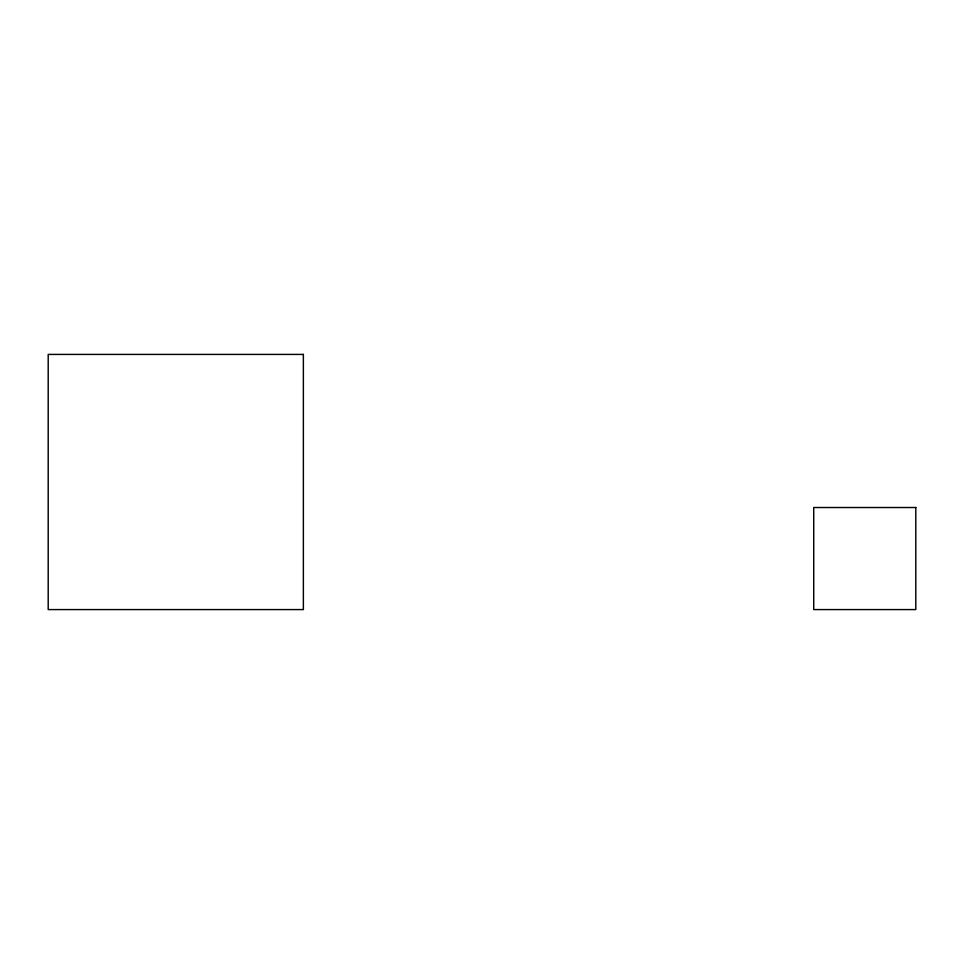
<?xml version="1.0" encoding="UTF-8"?>
<svg xmlns="http://www.w3.org/2000/svg" width="964" height="964" viewBox="0 0 964 964"><rect width="100%" height="100%" fill="white"/><g stroke="black" fill="none" stroke-linecap="round" stroke-linejoin="round"><path stroke-width="1.45" d="M303.371 354.415L48.2 354.415L48.2 609.585L303.371 609.585L303.371 354.415M915.8 507.522L813.724 507.522L813.724 609.585L915.8 609.585L915.8 507.522"/></g></svg>
